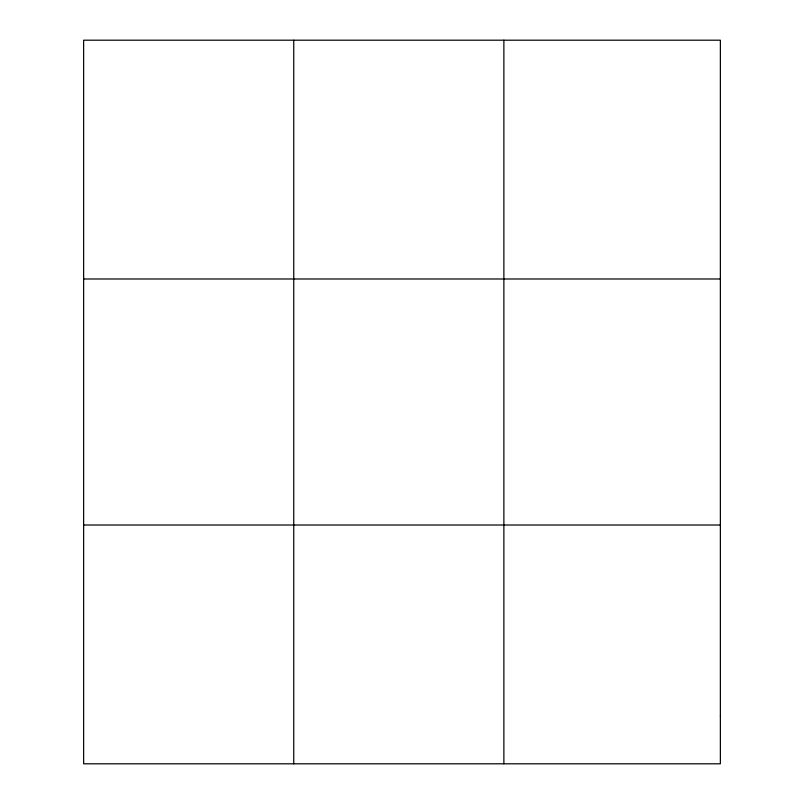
<?xml version="1.0" encoding="UTF-8"?>
<svg xmlns="http://www.w3.org/2000/svg" width="804" height="804" viewBox="0 0 804 804"><rect width="100%" height="100%" fill="white"/><g stroke="black" fill="none" stroke-linecap="round" stroke-linejoin="round"><path stroke-width="1.21" d="M293.751 40.2L293.751 763.8M503.877 40.2L503.877 763.8M83.636 278.988L720.364 278.988M83.636 525.012L720.364 525.012M720.364 716.042L720.364 763.8L83.636 763.8L83.636 40.2L720.364 40.2L720.364 716.042"/></g></svg>
